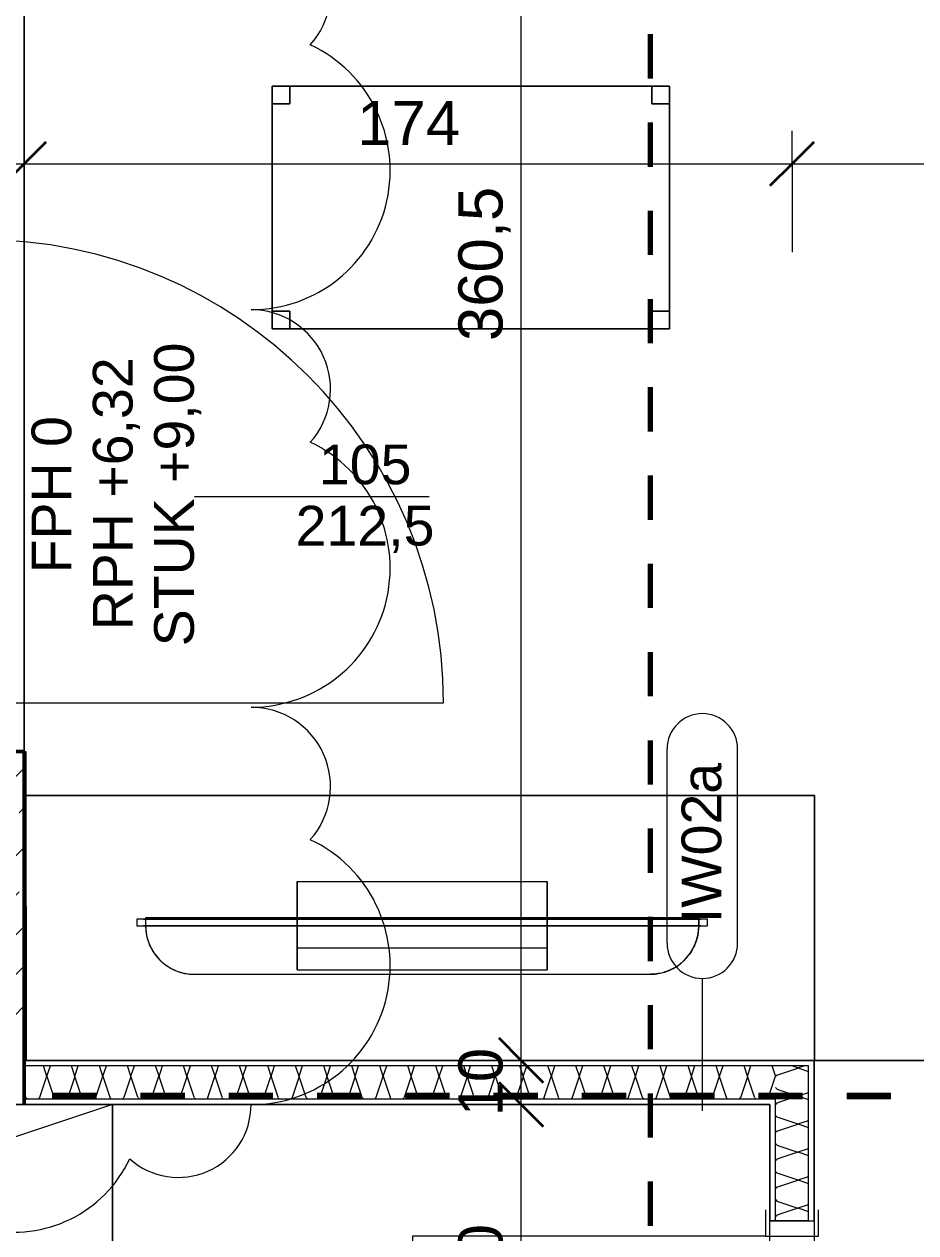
# Model space of a CAD drawing. Header units: metres. Extents: x -67.4 to -27.2, y 43.9 to 89.6.
# Drawn here: x -52.389 to -50.368, y 63.661 to 66.4 of the extents above; entities that cross this region are included whole.
import ezdxf

# ---------------------------------------------------------------- set-up
doc = ezdxf.new("R2010")
doc.units = ezdxf.units.M
for name, pattern in [('Achse', [0.009, 0.005, -0.002, 0, -0.002]), ('Strichpunkt', [0.01053, 0.005, -0.0025, 0.00053, -0.0025]), ('Verdeckt', [0.003, 0.002, -0.001])]:
    doc.linetypes.add(name, pattern=pattern)
for name, color, linetype, lineweight in [('A-GLAZ-IDEN_', 152, 'Continuous', 9), ('A_2D', 7, 'Continuous', 13), ('A_Bemassung-50_', 4, 'Continuous', 9), ('A_Bemassung_', 4, 'Continuous', 9), ('A_Beschriftung_', 7, 'Continuous', 9), ('A_Decken', 8, 'Continuous', 13), ('A_Moebel', 6, 'Continuous', 13), ('A_Raeume', 7, 'Continuous', 13), ('A_Raeume_', 7, 'Continuous', 5), ('A_Tueren', 31, 'Continuous', 13), ('A_Waende', 7, 'Continuous', 13), ('G-ANNO-REVC_', 71, 'Continuous', 9), ('G-ANNO-SYMB_', 111, 'Continuous', 9)]:
    doc.layers.add(name, color=color, linetype=linetype, lineweight=lineweight)
doc.styles.add('Arial_2', font='arial.ttf', dxfattribs={"height": 0.09})
doc.styles.add('Arial_5', font='arial.ttf', dxfattribs={"height": 0.1})
doc.dimstyles.new('WGA-Bemaßung', dxfattribs={"dimscale": 0.3048, "dimtxt": 0.102026, "dimasz": 0.328084, "dimexe": 0.246063, "dimexo": 0.0625, "dimgap": 0.04101, "dimtad": 1, "dimdec": 1, "dimlfac": 100, "dimrnd": 0.5, "dimdsep": 46, "dimtxsty": 'Arial_5', "dimblk1": 'OBLIQUE', "dimblk2": 'OBLIQUE', "dimsah": 1, "dimcen": 0.09, "dimdle": 0.246063, "dimazin": 2, "dimtfac": 1, "dimtdec": 4, "dimtix": 1, "dimtmove": 0, "dimatfit": 3, "dimfxl": 0.656168, "dimfxlon": 1, "dimtvp": 1, "dimtolj": 1, "dimtzin": 0, "dimarcsym": 2})
doc.dimstyles.new('WGA-Bemaßung_4', dxfattribs={"dimscale": 0.3048, "dimtxt": 0.102026, "dimasz": 0.328084, "dimexe": 0.246063, "dimexo": 0.0625, "dimgap": 0.04101, "dimtad": 1, "dimdec": 1, "dimlfac": 100, "dimrnd": 0.5, "dimdsep": 46, "dimtxsty": 'Arial_5', "dimblk1": 'OBLIQUE', "dimblk2": 'OBLIQUE', "dimsah": 1, "dimcen": 0.09, "dimdle": 0.246063, "dimazin": 2, "dimtfac": 1, "dimtdec": 4, "dimtix": 1, "dimtmove": 0, "dimatfit": 3, "dimfxl": 0.656168, "dimfxlon": 1, "dimtvp": 1, "dimtolj": 1, "dimtzin": 0, "dimarcsym": 2})

# ---------------------------------------------------------------- blocks, each defined once
blk = doc.blocks.new('UZ_D1 - SL_0800x2000_Zimmertür_Stahlzarge_GK-7175678-263_PP_02OG_BT2')
at = {"layer": 'A_Tueren', "lineweight": 5}
for p, q in [((0.4, 0.06), (0.4, 0.86)), ((-0.46, 0.06), (-0.4, 0.06)), ((-0.4, 0.06), (-0.4, -0.06)), ((0.4, 0.06), (0.4, -0.06)), ((0.46, 0.06), (0.4, 0.06)), ((-0.4, -0.06), (-0.46, -0.06)), ((0.4, -0.06), (0.46, -0.06))]:
    blk.add_line(p, q, dxfattribs=at)
blk.add_arc((0.4, 0.06), 0.8, 90, 180, dxfattribs=at)
blk = doc.blocks.new('Moeb_Schrank - Schrank_2m_60cm-5783970-263_PP_02OG_BT2')
at = {"layer": 'A_Moebel', "color": 8}
for p, q in [((0, 0), (1.8, 0.6)), ((0, 0.6), (1.8, 0)), ((1.8, 0.6), (0, 0.6)), ((0, 0.6), (0, 0)), ((0, 0), (0, 0.6)), ((0, 0.6), (1.8, 0.6)), ((1.8, 0), (1.8, 0.6)), ((1.8, 0.6), (1.8, 0)), ((0, 0), (1.8, 0))]:
    blk.add_line(p, q, dxfattribs=at)
blk = doc.blocks.new('Moeb_TV - 48 Zoll-5920682-263_PP_02OG_BT2')
at = {"layer": 'A_Moebel', "lineweight": 5}
for p, q in [((-0.2872, 0.0695), (-0.2872, 0.1515)), ((-0.2872, 0.1515), (-0.2872, 0.0695)), ((-0.2872, 0.1515), (0.2793, 0.1515)), ((-0.2872, 0.1515), (0.2793, 0.1515)), ((0.2793, 0.0695), (0.2793, 0.1515)), ((0.2793, 0.1515), (0.2793, 0.0695)), ((-0.6505, 0.0665), (-0.6505, 0.0515)), ((-0.6355, 0.0665), (-0.6505, 0.0665)), ((-0.6355, 0.0665), (-0.6505, 0.0665)), ((-0.6305, 0.0665), (-0.6355, 0.0665)), ((-0.6355, 0.0665), (0.6276, 0.0665)), ((-0.5705, 0.0695), (-0.6305, 0.0695)), ((-0.6305, 0.0695), (0.6226, 0.0695)), ((-0.6305, 0.0695), (-0.6305, 0.0665)), ((-0.6305, 0.0695), (-0.6305, 0.0665)), ((-0.6305, 0.0665), (-0.6305, 0.0515)), ((-0.6305, 0.0665), (-0.6305, 0.0515)), ((-0.5705, 0.0665), (-0.6305, 0.0665)), ((0.6226, 0.0665), (-0.6305, 0.0665)), ((-0.6305, 0.0665), (-0.5705, 0.0665)), ((-0.6305, 0.0665), (-0.6305, 0.0515)), ((-0.6305, 0.0665), (-0.6305, 0.0515)), ((0.5626, 0.0695), (-0.5705, 0.0695)), ((-0.5705, 0.0695), (0.5626, 0.0695)), ((0.5626, 0.0695), (-0.5705, 0.0695)), ((-0.5705, 0.0665), (-0.5705, 0.0695)), ((-0.5705, 0.0695), (-0.5705, 0.0665)), ((-0.5705, 0.0665), (0.5626, 0.0665)), ((0.5626, 0.0665), (-0.5705, 0.0665)), ((0.5626, 0.0665), (-0.5705, 0.0665)), ((-0.5705, 0.0665), (0.5626, 0.0665)), ((-0.2872, 0.0665), (-0.2872, 0.0695)), ((-0.2872, 0.0695), (-0.2872, 0.0665)), ((-0.2872, 0.0515), (-0.2872, 0.0665)), ((-0.2872, 0.0665), (-0.2872, 0.0515)), ((0.2793, 0.0665), (0.2793, 0.0695)), ((0.2793, 0.0695), (0.2793, 0.0665)), ((0.2793, 0.0515), (0.2793, 0.0665)), ((0.2793, 0.0665), (0.2793, 0.0515)), ((0.6226, 0.0695), (0.5626, 0.0695)), ((0.5626, 0.0695), (0.5626, 0.0665)), ((0.5626, 0.0695), (0.5626, 0.0665)), ((0.6226, 0.0665), (0.5626, 0.0665)), ((0.5626, 0.0665), (0.6226, 0.0665)), ((0.6226, 0.0665), (0.6226, 0.0695)), ((0.6226, 0.0695), (0.6226, 0.0665)), ((0.6226, 0.0515), (0.6226, 0.0665)), ((0.6226, 0.0665), (0.6226, 0.0515)), ((0.6276, 0.0665), (0.6226, 0.0665)), ((0.6226, 0.0515), (0.6226, 0.0665)), ((0.6226, 0.0665), (0.6226, 0.0515)), ((0.6426, 0.0665), (0.6276, 0.0665)), ((0.6426, 0.0665), (0.6276, 0.0665)), ((0.6426, 0.0515), (0.6426, 0.0665)), ((-0.6505, 0.0515), (-0.6355, 0.0515)), ((-0.6505, 0.0515), (-0.6355, 0.0515)), ((0.6276, 0.0515), (-0.6355, 0.0515)), ((-0.6355, 0.0515), (-0.6305, 0.0515)), ((0.6226, 0.0515), (-0.6305, 0.0515)), ((-0.6305, 0.0515), (0.6226, 0.0515)), ((-0.6305, 0.0515), (-0.2872, 0.0515)), ((0.6226, 0.0515), (-0.6305, 0.0515)), ((-0.6305, 0.0515), (0.6226, 0.0515)), ((-0.6305, 0.0515), (0.6226, 0.0515)), ((0.6226, 0.0515), (-0.6305, 0.0515)), ((-0.2872, 0.0515), (-0.2872, -0.0485)), ((-0.2872, 0.0015), (-0.2872, 0.0515)), ((0.2793, 0.0515), (-0.2872, 0.0515)), ((0.2793, 0.0515), (-0.2872, 0.0515)), ((-0.2872, 0.0515), (0.2793, 0.0515)), ((0.2793, -0.0485), (0.2793, 0.0515)), ((0.2793, 0.0515), (0.2793, 0.0015)), ((0.2793, 0.0515), (0.6226, 0.0515)), ((0.6226, 0.0515), (0.6276, 0.0515)), ((0.6276, 0.0515), (0.6426, 0.0515)), ((0.6276, 0.0515), (0.6426, 0.0515)), ((-0.2872, -0.0485), (-0.2872, 0.0015)), ((-0.2872, 0.0015), (0.2793, 0.0015)), ((0.2793, 0.0015), (0.2793, -0.0485)), ((-0.2872, -0.0485), (0.2793, -0.0485)), ((-0.5205, -0.0585), (0.5126, -0.0585)), ((-0.5205, -0.0585), (0.5126, -0.0585))]:
    blk.add_line(p, q, dxfattribs=at)
for centre, start, end in [((-0.5205, 0.0515), 180, 270), ((0.5126, 0.0515), 270, 360)]:
    blk.add_arc(centre, 0.11, start, end, dxfattribs=at)
for points in [[(-0.6305, 0.0515), (-0.6304, 0.0419), (-0.6286, 0.0275), (-0.6224, 0.0092), (-0.616, -0.0037), (-0.6093, -0.0137), (-0.6032, -0.0211), (-0.5983, -0.0264), (-0.5931, -0.0313), (-0.5875, -0.0359), (-0.5816, -0.0401), (-0.5755, -0.0439), (-0.5692, -0.0473), (-0.5626, -0.0502), (-0.5558, -0.0528), (-0.5467, -0.0556), (-0.535, -0.0579), (-0.5254, -0.0585), (-0.5205, -0.0585)], [(0.6226, 0.0515), (0.6226, 0.0419), (0.6207, 0.0275), (0.6145, 0.0092), (0.6081, -0.0037), (0.6014, -0.0137), (0.5953, -0.0211), (0.5904, -0.0264), (0.5851, -0.0313), (0.5796, -0.0359), (0.5737, -0.0401), (0.5676, -0.0439), (0.5613, -0.0473), (0.5547, -0.0502), (0.548, -0.0528), (0.5388, -0.0556), (0.527, -0.0579), (0.5174, -0.0585), (0.5126, -0.0585)]]:
    blk.add_open_spline(points, degree=3, knots=[0, 0, 0, 0, 0.166667, 0.25, 0.333333, 0.416667, 0.458333, 0.5, 0.541667, 0.583333, 0.625, 0.666667, 0.708333, 0.75, 0.791667, 0.833333, 0.916667, 1, 1, 1, 1], dxfattribs=at)
blk = doc.blocks.new('Moeb_Schrank - Sideboard_50cm-9823221-263_PP_02OG_BT2')
at = {"layer": 'A_Moebel', "color": 8}
for p, q in [((1.7896, 0), (0, 0)), ((0, 0), (0, -0.6)), ((0, -0.6), (0, 0)), ((0, 0), (1.7896, 0)), ((1.7896, -0.6), (1.7896, 0)), ((1.7896, 0), (1.7896, -0.6)), ((0, -0.6), (1.7896, -0.6)), ((1.7896, -0.6), (0, -0.6))]:
    blk.add_line(p, q, dxfattribs=at)
blk = doc.blocks.new('Moeb_Tisch - 900x550-V102-263_PP_02OG_BT2')
at = {"layer": 'A_Moebel', "color": 8}
for p, q in [((-0.0741, 0.8106), (-0.6241, 0.8106)), ((-0.6241, 0.8106), (-0.6241, -0.0894)), ((-0.5841, 0.8106), (-0.6241, 0.8106)), ((-0.6241, 0.8106), (-0.6241, 0.7706)), ((-0.6241, 0.7706), (-0.6241, 0.8106)), ((-0.6241, 0.8106), (-0.5841, 0.8106)), ((-0.0741, 0.8106), (-0.6241, 0.8106)), ((-0.6241, 0.8106), (-0.6241, -0.0894)), ((-0.6241, -0.0894), (-0.6241, 0.8106)), ((-0.6241, 0.8106), (-0.0741, 0.8106)), ((-0.5841, 0.7706), (-0.5841, 0.8106)), ((-0.5841, 0.8106), (-0.5841, 0.7706)), ((-0.0741, 0.8106), (-0.1141, 0.8106)), ((-0.1141, 0.8106), (-0.1141, 0.7706)), ((-0.1141, 0.7706), (-0.1141, 0.8106)), ((-0.1141, 0.8106), (-0.0741, 0.8106)), ((-0.0741, -0.0894), (-0.0741, 0.8106)), ((-0.0741, 0.7706), (-0.0741, 0.8106)), ((-0.0741, 0.8106), (-0.0741, 0.7706)), ((-0.0741, -0.0894), (-0.0741, 0.8106)), ((-0.0741, 0.8106), (-0.0741, -0.0894)), ((-0.6241, 0.7706), (-0.5841, 0.7706)), ((-0.5841, 0.7706), (-0.6241, 0.7706)), ((-0.1141, 0.7706), (-0.0741, 0.7706)), ((-0.0741, 0.7706), (-0.1141, 0.7706)), ((-0.5841, -0.0494), (-0.6241, -0.0494)), ((-0.6241, -0.0494), (-0.6241, -0.0894)), ((-0.6241, -0.0894), (-0.6241, -0.0494)), ((-0.6241, -0.0494), (-0.5841, -0.0494)), ((-0.5841, -0.0894), (-0.5841, -0.0494)), ((-0.5841, -0.0494), (-0.5841, -0.0894)), ((-0.0741, -0.0494), (-0.1141, -0.0494)), ((-0.1141, -0.0494), (-0.1141, -0.0894)), ((-0.1141, -0.0894), (-0.1141, -0.0494)), ((-0.1141, -0.0494), (-0.0741, -0.0494)), ((-0.0741, -0.0894), (-0.0741, -0.0494)), ((-0.0741, -0.0494), (-0.0741, -0.0894)), ((-0.6241, -0.0894), (-0.0741, -0.0894)), ((-0.6241, -0.0894), (-0.5841, -0.0894)), ((-0.5841, -0.0894), (-0.6241, -0.0894)), ((-0.6241, -0.0894), (-0.0741, -0.0894)), ((-0.0741, -0.0894), (-0.6241, -0.0894)), ((-0.1141, -0.0894), (-0.0741, -0.0894)), ((-0.0741, -0.0894), (-0.1141, -0.0894))]:
    blk.add_line(p, q, dxfattribs=at)
blk = doc.blocks.new('Fens_Tuer_2tlg - DK_DF_SL_1770x2680_Terrassentür-10159153-263_PP_02OG_BT2')
at = {"layer": 'A_2D', "lineweight": 5}
for p, q in [((-0.81, 0.26), (0.81, 0.26)), ((-0.885, 0.1), (0.885, 0.1)), ((0.885, 0.1), (-0.885, 0.1)), ((-0.885, 0.1), (-0.885, -0.1)), ((-0.885, -0.1), (-0.885, 0.1)), ((-0.775, 0.1), (-0.885, 0.1)), ((-0.885, 0.1), (-0.885, 0)), ((-0.885, 0.1), (-0.885, 0)), ((0.885, 0.1), (-0.885, 0.1)), ((-0.775, 0), (-0.775, 0.1)), ((-0.775, 0.1), (-0.775, 0)), ((-0.775, 0.1), (0.275, 0.1)), ((0.385, 0.1), (0.275, 0.1)), ((0.275, 0.1), (0.275, 0)), ((0.275, 0.1), (0.275, 0)), ((0.385, 0), (0.385, 0.1)), ((0.385, 0.1), (0.385, 0)), ((0.385, 0.1), (0.775, 0.1)), ((0.885, 0.1), (0.775, 0.1)), ((0.775, 0.1), (0.775, 0)), ((0.775, 0.1), (0.775, 0)), ((0.885, -0.1), (0.885, 0.1)), ((0.885, 0.1), (0.885, -0.1)), ((0.885, 0), (0.885, 0.1)), ((0.885, 0.1), (0.885, 0)), ((-0.74, 0.07), (-0.775, 0.07)), ((-0.775, 0.07), (-0.775, 0)), ((-0.775, 0.07), (0.275, 0.07)), ((-0.775, 0), (-0.775, 0.07)), ((-0.74, -0.02), (-0.74, 0.07)), ((0.24, 0.07), (-0.74, 0.07)), ((-0.74, 0.07), (-0.74, -0.02)), ((0.24, 0.07), (0.24, -0.02)), ((0.275, 0.07), (0.24, 0.07)), ((0.24, 0.07), (0.24, -0.02)), ((0.275, 0), (0.275, 0.07)), ((0.275, 0), (0.275, 0.07)), ((0.775, 0.057), (0.385, 0.057)), ((0.385, 0.057), (0.385, 0.043)), ((0.385, 0.043), (0.385, 0.057)), ((0.385, 0.057), (0.775, 0.057)), ((0.775, 0.043), (0.775, 0.057)), ((0.775, 0.057), (0.775, 0.043)), ((0.24, 0.032), (-0.74, 0.032)), ((-0.74, 0.032), (-0.74, 0.018)), ((-0.74, 0.018), (-0.74, 0.032)), ((-0.74, 0.032), (0.24, 0.032)), ((0.24, 0.018), (0.24, 0.032)), ((0.24, 0.032), (0.24, 0.018)), ((0.385, 0.043), (0.775, 0.043)), ((0.775, 0.043), (0.385, 0.043)), ((-0.885, 0), (-0.775, 0)), ((-0.885, 0), (0.885, 0)), ((-0.775, 0), (-0.795, 0)), ((-0.795, 0), (-0.795, -0.02)), ((-0.795, -0.02), (-0.795, 0)), ((-0.795, 0), (0.295, 0)), ((-0.775, 0), (-0.775, -1.05)), ((0.275, 0), (-0.775, 0)), ((0.275, 0), (-0.775, 0)), ((-0.74, 0.018), (0.24, 0.018)), ((0.24, 0.018), (-0.74, 0.018)), ((0.295, 0), (0.275, 0)), ((0.275, 0), (0.385, 0)), ((0.295, -0.02), (0.295, 0)), ((0.295, -0.02), (0.295, 0)), ((0.775, 0), (0.385, 0)), ((0.775, 0), (0.885, 0)), ((-0.795, -0.02), (-0.74, -0.02)), ((0.295, -0.02), (-0.795, -0.02)), ((-0.74, -0.02), (0.24, -0.02)), ((0.24, -0.02), (0.295, -0.02)), ((-0.885, -0.1), (0.885, -0.1)), ((-0.885, -0.1), (0.885, -0.1)), ((-0.885, -0.1), (0.885, -0.1))]:
    blk.add_line(p, q, dxfattribs=at)
blk.add_arc((-0.775, 0), 1.05, 270, 0, dxfattribs=at)
blk = doc.blocks.new('DIMBLOCK295-263_PP_02OG_BT2')
at = {"layer": 'A_Bemassung-50_', "transparency": 16777216}
for p, q in [((-52.3884, 66.0837), (-52.3884, 66.2837)), ((-50.6488, 66.0836), (-50.6488, 66.1586)), ((-52.4634, 66.0837), (-50.6488, 66.0836)), ((-52.3884, 66.0837), (-52.3884, 66.0087)), ((-50.6488, 66.0836), (-50.6488, 65.8836))]:
    blk.add_line(p, q, dxfattribs=at)
at = {"layer": 'A_Bemassung-50_', "lineweight": 35, "transparency": 16777216}
for p, q in [((-52.3884, 66.0837), (-52.3384, 66.1336)), ((-50.6488, 66.0836), (-50.5988, 66.1336)), ((-52.3884, 66.0837), (-52.4384, 66.0337)), ((-50.6488, 66.0836), (-50.6988, 66.0336))]:
    blk.add_line(p, q, dxfattribs=at)
at = {"layer": 'A_Bemassung-50_', "color": 0, "transparency": 16777216, "insert": (-51.634, 66.226), "char_height": 0.1, "width": 0.276883, "attachment_point": 1, "rotation": 359.9983, "line_spacing_factor": 0.941778, "style": 'Arial_5'}
blk.add_mtext('174', dxfattribs=at)
blk = doc.blocks.new('_Oblique')
at = {"color": 0, "linetype": 'ByBlock', "lineweight": -2}
blk.add_line((-0.5, -0.5), (0.5, 0.5), dxfattribs=at)
blk = doc.blocks.new('DIMBLOCK296-263_PP_02OG_BT2')
at = {"layer": 'A_Bemassung-50_', "transparency": 16777216}
for p, q in [((-50.6488, 66.0836), (-50.6488, 66.1586)), ((-48.9609, 66.0835), (-48.9609, 66.1585)), ((-50.6488, 66.0836), (-48.9609, 66.0835)), ((-50.6488, 66.0836), (-50.6488, 65.8836)), ((-48.9609, 66.0835), (-48.961, 65.8835))]:
    blk.add_line(p, q, dxfattribs=at)
at = {"layer": 'A_Bemassung-50_', "lineweight": 35, "transparency": 16777216}
for p, q in [((-50.6488, 66.0836), (-50.5988, 66.1336)), ((-48.9609, 66.0835), (-48.9109, 66.1335)), ((-50.6488, 66.0836), (-50.6988, 66.0336)), ((-48.9609, 66.0835), (-49.0109, 66.0335))]:
    blk.add_line(p, q, dxfattribs=at)
at = {"layer": 'A_Bemassung-50_', "color": 0, "transparency": 16777216, "insert": (-49.9203, 66.2259), "char_height": 0.1, "width": 0.276883, "attachment_point": 1, "rotation": 359.9983, "line_spacing_factor": 0.941778, "style": 'Arial_5'}
blk.add_mtext('169', dxfattribs=at)
blk = doc.blocks.new('BS_Fens_Tuer - links-7645932-263_PP_02OG_BT2')
at = {"layer": 'A-GLAZ-IDEN_'}
blk.add_line((0, 0.000124), (0, 0.010761), dxfattribs=at)
blk = doc.blocks.new('DIMBLOCK471-263_PP_02OG_BT2')
at = {"layer": 'A_Bemassung-50_', "lineweight": 35, "transparency": 16777216}
for p, q in [((-51.2624, 63.9517), (-51.3124, 64.0017)), ((-51.2624, 63.9517), (-51.2124, 63.9017)), ((-51.2624, 63.2536), (-51.3124, 63.3036)), ((-51.2624, 63.2536), (-51.2124, 63.2036))]:
    blk.add_line(p, q, dxfattribs=at)
at = {"layer": 'A_Bemassung-50_', "transparency": 16777216}
for p, q in [((-51.2624, 63.9517), (-51.3374, 63.9517)), ((-51.2624, 63.2536), (-51.2624, 63.9517)), ((-51.2624, 63.9517), (-51.0624, 63.9517)), ((-51.2624, 63.2536), (-51.3374, 63.2536)), ((-51.2624, 63.2536), (-51.0624, 63.2536))]:
    blk.add_line(p, q, dxfattribs=at)
at = {"layer": 'A_Bemassung-50_', "color": 0, "transparency": 16777216, "insert": (-51.4048, 63.5257), "char_height": 0.1, "width": 0.184588, "attachment_point": 1, "rotation": 90, "line_spacing_factor": 0.941778, "style": 'Arial_5'}
blk.add_mtext('70', dxfattribs=at)
blk = doc.blocks.new('DIMBLOCK472-263_PP_02OG_BT2')
at = {"layer": 'A_Bemassung-50_', "lineweight": 35, "transparency": 16777216}
for p, q in [((-51.2624, 64.0517), (-51.3124, 64.1018)), ((-51.2624, 64.0517), (-51.2124, 64.0017)), ((-51.2624, 63.9517), (-51.3124, 64.0017)), ((-51.2624, 63.9517), (-51.2124, 63.9017))]:
    blk.add_line(p, q, dxfattribs=at)
at = {"layer": 'A_Bemassung-50_', "transparency": 16777216}
for p, q in [((-51.2624, 64.0517), (-51.3374, 64.0518)), ((-51.2624, 63.9517), (-51.2624, 64.0517)), ((-51.2624, 64.0517), (-51.0624, 64.0517)), ((-51.2624, 63.9517), (-51.3374, 63.9517)), ((-51.2624, 63.9517), (-51.0624, 63.9517))]:
    blk.add_line(p, q, dxfattribs=at)
at = {"layer": 'A_Bemassung-50_', "color": 0, "transparency": 16777216, "insert": (-51.4047, 63.9248), "char_height": 0.1, "width": 0.184588, "attachment_point": 1, "rotation": 90, "line_spacing_factor": 0.941778, "style": 'Arial_5'}
blk.add_mtext('10', dxfattribs=at)
blk = doc.blocks.new('DIMBLOCK473-263_PP_02OG_BT2')
at = {"layer": 'A_Bemassung-50_', "lineweight": 35, "transparency": 16777216}
for p, q in [((-51.2623, 67.6589), (-51.3123, 67.7089)), ((-51.2623, 67.6589), (-51.2123, 67.6089)), ((-51.2624, 64.0517), (-51.3124, 64.1018)), ((-51.2624, 64.0517), (-51.2124, 64.0017))]:
    blk.add_line(p, q, dxfattribs=at)
at = {"layer": 'A_Bemassung-50_', "transparency": 16777216}
for p, q in [((-51.2623, 67.6589), (-51.4623, 67.6589)), ((-51.2624, 64.0517), (-51.2623, 67.6589)), ((-51.2623, 67.6589), (-51.1873, 67.6589)), ((-51.2624, 64.0517), (-51.3374, 64.0518)), ((-51.2624, 64.0517), (-51.0624, 64.0517))]:
    blk.add_line(p, q, dxfattribs=at)
at = {"layer": 'A_Bemassung-50_', "color": 0, "transparency": 16777216, "insert": (-51.4047, 65.6819), "char_height": 0.1, "width": 0.416266, "attachment_point": 1, "rotation": 90, "line_spacing_factor": 0.941778, "style": 'Arial_5'}
blk.add_mtext('360,5', dxfattribs=at)
blk = doc.blocks.new('BS_Wand_Lollipop - rechts_oben-2026913-263_PP_02OG_BT2')
at = {"layer": 'A_Beschriftung_'}
for p, q in [((0.0046, 0.0016), (0.0134, 0.0016)), ((-0.003, 0), (0.003, 0)), ((0.0046, -0.0016), (0.0134, -0.0016))]:
    blk.add_line(p, q, dxfattribs=at)
for centre, start, end in [((0.0046, 0), 90, 270), ((0.0134, 0), 270, 90)]:
    blk.add_arc(centre, 0.0016, start, end, dxfattribs=at)
blk = doc.blocks.new('Family - ___-11912176-263_PP_02OG_BT2')
at = {"layer": 'G-ANNO-REVC_'}
for centre, radius, start, end in [((-22.2889, 81.3195), 0.1801, 295.5497, 67.36), ((-22.4449, 80.9455), 0.3152, 247.36, 42.1512), ((-22.6356, 80.4883), 0.1801, 295.5497, 67.36), ((-22.7916, 80.1142), 0.3152, 247.36, 42.1512), ((-22.9823, 79.6571), 0.1801, 295.5497, 67.36), ((-23.1383, 79.283), 0.3152, 247.36, 42.1512), ((-23.7546, 79.1985), 0.2888, 157.36, 312.1512), ((-23.4119, 79.0556), 0.165, 205.5497, 337.36)]:
    blk.add_arc(centre, radius, start, end, dxfattribs=at)

msp = doc.modelspace()

# ---------------------------------------------------------------- hatches: boundary and pattern name
at = {"layer": 'A_Waende', "lineweight": 5}
h = msp.add_hatch(dxfattribs=at)
h.set_pattern_fill('FP_4', color=250, style=0, pattern_type=2)
h.set_pattern_definition([(45, (0, 0), (-0.08980256, 0.08980256), []), (45, (0.0898, 0), (-0.08980256, 0.08980256), [0.0635, -0.03175])])
h.paths.add_polyline_path([(-52.3885, 64.1516), (-52.3885, 64.1516), (-52.3885, 64.7517), (-52.5885, 64.7517), (-52.5883, 64.1516)])
h.paths.add_polyline_path([(-52.3884, 66.7742), (-52.5883, 66.7743), (-52.4884, 66.8417), (-52.439, 66.8083)])
h.paths.add_polyline_path([(-52.3884, 66.9092), (-52.4884, 66.8417), (-52.5883, 66.9092), (-52.3884, 66.9092)])
h.paths.add_polyline_path([(-52.3884, 66.5217), (-52.3884, 69.1243), (-52.5884, 69.1243), (-52.5883, 66.5217)])
h.paths.add_polyline_path([(-52.3884, 69.1243), (-52.3884, 69.2593), (-52.4884, 69.1918), (-52.3884, 69.1243)])
h.paths.add_polyline_path([(-52.5884, 69.2593), (-52.3884, 69.2593), (-52.3884, 69.5118), (-52.5883, 69.5118), (-52.5883, 69.4053)])
h.paths.add_polyline_path([(-52.5884, 69.1243), (-52.4884, 69.1918), (-52.5884, 69.2593), (-52.5884, 69.1918)])
h.paths.add_polyline_path([(-52.3883, 71.2818), (-52.3883, 72.0818), (-52.5883, 72.0818), (-52.5883, 71.2818), (-52.3883, 71.2818)])
h = msp.add_hatch(dxfattribs=at)
h.set_pattern_fill('FP_117', color=250, angle=-112.36, style=0, pattern_type=2)
h.set_pattern_definition([(45.002, (-51.54358, 63.95188), (0.126995, 0.254004), [0.02245, -0.15715]), (45.002, (-51.4957, 64.06302), (0.126995, 0.254004), [0.02245, -0.15715]), (45.002, (-51.47989, 63.95163), (0.126995, 0.254004), [0.02245, -0.15715]), (45.002, (-51.43293, 64.063155), (0.126995, 0.254004), [0.02245, -0.15715]), (71.567, (-51.52727, 63.96788), (0.126983, 0.508002), [0.0502, -0.35141]), (71.567, (-51.51195, 64.015642), (0.126983, 0.508002), [0.0502, -0.35141]), (71.567, (-51.4645, 63.96801), (0.126983, 0.5080021), [0.0502, -0.35141]), (71.567, (-51.448255, 64.015393), (0.126983, 0.5080021), [0.0502, -0.35141]), (135.002, (-51.52801, 64.06334), (0.127012, -0.253995), [0.02245, -0.15715]), (135.002, (-51.47989, 63.95163), (0.127012, -0.253995), [0.02245, -0.15715]), (135.002, (-51.46432, 64.06309), (0.127012, -0.253995), [0.02245, -0.15715]), (135.002, (-51.41712, 63.95176), (0.127012, -0.253995), [0.02245, -0.15715]), (108.437, (-51.51195, 64.015642), (0.1270184, -0.5079932), [0.0502, -0.35141]), (108.437, (-51.495886, 63.967945), (0.1270184, -0.5079932), [0.0502, -0.35141]), (108.437, (-51.448255, 64.015393), (0.1270184, -0.5079932), [0.0502, -0.35141]), (108.437, (-51.43219, 63.967696), (0.1270184, -0.5079932), [0.0502, -0.35141])])
h.paths.add_polyline_path([(-52.3885, 63.9642), (-50.6864, 63.9642), (-50.6864, 64.0392), (-52.3885, 64.0392), (-52.3885, 63.9952)])
h = msp.add_hatch(dxfattribs=at)
h.set_pattern_fill('FP_116', color=250, angle=-112.36, style=0, pattern_type=2)
h.set_pattern_definition([(315.002, (-50.69931, 63.36778), (0.254004, -0.126995), [0.02245, -0.15715]), (315.002, (-50.58817, 63.3199), (0.254004, -0.126995), [0.02245, -0.15715]), (315.002, (-50.69863, 63.30371), (0.254004, -0.126995), [0.02245, -0.15715]), (315.002, (-50.58749, 63.25583), (0.254004, -0.126995), [0.02245, -0.15715]), (341.567, (-50.683312, 63.35147), (0.508002, -0.126983), [0.0502, -0.35141]), (341.567, (-50.63555, 63.33615), (0.508002, -0.126983), [0.0502, -0.35141]), (341.567, (-50.68318, 63.2887), (0.508002, -0.126983), [0.0502, -0.35141]), (341.567, (-50.6358, 63.272454), (0.508002, -0.126983), [0.0502, -0.35141]), (45.002, (-50.58785, 63.35221), (-0.253995, -0.127012), [0.02245, -0.15715]), (45.002, (-50.69863, 63.30371), (-0.253995, -0.127012), [0.02245, -0.15715]), (45.002, (-50.5881, 63.28852), (-0.253995, -0.127012), [0.02245, -0.15715]), (45.002, (-50.6985, 63.24094), (-0.253995, -0.127012), [0.02245, -0.15715]), (18.437, (-50.63555, 63.33615), (-0.5079932, -0.1270184), [0.0502, -0.35141]), (18.437, (-50.683247, 63.320086), (-0.5079932, -0.1270184), [0.0502, -0.35141]), (18.437, (-50.6358, 63.272454), (-0.5079932, -0.1270184), [0.0502, -0.35141]), (18.437, (-50.683497, 63.25639), (-0.5079932, -0.1270184), [0.0502, -0.35141])])
h.paths.add_polyline_path([(-50.6863, 62.6709), (-50.6113, 62.6709), (-50.6113, 62.8185), (-50.6863, 62.8185), (-50.6863, 62.6709)])
h.paths.add_polyline_path([(-50.6863, 63.6885), (-50.6114, 63.6885), (-50.6114, 64.0392), (-50.6864, 64.0392), (-50.6864, 63.6885)])

# ---------------------------------------------------------------- linework, layer by layer
at = {"layer": 'A_2D', "linetype": 'Strichpunkt', "lineweight": 100}
msp.add_line((-56.3248, 63.9716), (-35.3124, 63.9716), dxfattribs=at)
at = {"layer": 'A_Decken'}
for p, q in [((-52.3885, 64.7517), (-52.3851, 64.7517)), ((-52.3851, 64.7517), (-52.3843, 64.0517)), ((-51.3395, 64.0517), (-50.5993, 64.0525)), ((-50.5993, 64.0525), (-50.5993, 64.0518)), ((-51.3372, 63.9517), (-53.9885, 63.9488)), ((-50.6989, 63.6884), (-50.6992, 63.9517)), ((-50.6114, 63.6885), (-50.6989, 63.6884))]:
    msp.add_line(p, q, dxfattribs=at)
at = {"layer": 'A_Raeume', "color": 8, "linetype": 'Verdeckt'}
msp.add_line((-50.5989, 64.0517), (-48.961, 64.0518), dxfattribs=at)
at = {"layer": 'A_Raeume_', "flags": 128}
for points in [[(-52.3884, 67.6589), (-52.3885, 64.0517), (-50.6489, 64.0517), (-50.4959, 64.0517), (-48.961, 64.0518), (-48.961, 64.4111), (-48.961, 64.6266), (-48.8232, 64.6266), (-47.1635, 64.6267), (-47.1634, 67.6587)], [(-50.5988, 62.6834), (-48.1286, 62.6836), (-47.126, 62.6836), (-47.126, 64.5017), (-48.961, 64.5016), (-48.961, 64.0518), (-50.5989, 64.0517)], [(-53.9885, 63.9516), (-53.9886, 60.3912), (-50.6987, 60.3911), (-50.6987, 60.4536), (-50.6988, 62.6334), (-50.6989, 63.914), (-50.6989, 63.9517), (-52.3869, 63.9517), (-52.4885, 63.9517), (-52.4885, 63.9516)]]:
    msp.add_lwpolyline(points, close=True, dxfattribs=at)
at = {"layer": 'A_Waende', "color": 10, "lineweight": 50}
for q in [(-52.5885, 64.7517), (-52.3885, 63.9517)]:
    msp.add_line((-52.3885, 64.7517), q, dxfattribs=at)
at = {"layer": 'A_Waende'}
for p, q in [((-50.5989, 64.0517), (-52.3885, 64.0517)), ((-50.6114, 64.0392), (-52.3885, 64.0392)), ((-50.6114, 63.6885), (-50.6114, 64.0392)), ((-50.5989, 63.6885), (-50.5989, 64.0517)), ((-50.6864, 63.9642), (-52.3885, 63.9642)), ((-50.6864, 63.6885), (-50.6864, 63.9642)), ((-52.3885, 63.9517), (-50.6989, 63.9517)), ((-50.6989, 63.9517), (-50.6989, 63.6885)), ((-50.6989, 63.6885), (-50.6864, 63.6885)), ((-50.6114, 63.6885), (-50.5989, 63.6885))]:
    msp.add_line(p, q, dxfattribs=at)
at = {"layer": 'A_Waende', "color": 250, "lineweight": 5}
msp.add_line((-50.6864, 63.6885), (-50.6114, 63.6885), dxfattribs=at)
at = {"layer": 'G-ANNO-SYMB_', "linetype": 'Achse', "lineweight": 70}
msp.add_line((-50.9697, 47.277), (-50.9686, 85.3042), dxfattribs=at)

# ---------------------------------------------------------------- block references
at = {"layer": 'A-GLAZ-IDEN_', "xscale": 49.99999999999998, "yscale": 49.99999999999998, "zscale": 49.99999999999998, "rotation": 269.9982758784555}
msp.add_blockref('BS_Fens_Tuer - links-7645932-263_PP_02OG_BT2', (-52.0088, 65.3299), dxfattribs=at)
at = {"layer": 'A_2D', "lineweight": 5, "rotation": 89.9982758784552}
msp.add_blockref('Fens_Tuer_2tlg - DK_DF_SL_1770x2680_Terrassentür-10159153-263_PP_02OG_BT2', (-52.4885, 65.6367), dxfattribs=at)
at = {"layer": 'A_Beschriftung_', "xscale": 49.99999999999998, "yscale": 49.99999999999998, "zscale": 49.99999999999998, "rotation": 89.99999999999991}
msp.add_blockref('BS_Wand_Lollipop - rechts_oben-2026913-263_PP_02OG_BT2', (-50.852, 64.0875), dxfattribs=at)
at = {"layer": 'A_Moebel', "color": 8}
for name, p, rotation in [('Moeb_Tisch - 900x550-V102-263_PP_02OG_BT2', (-51.7372, 65.6352), 270.0024435245398), ('Moeb_Schrank - Sideboard_50cm-9823221-263_PP_02OG_BT2', (-50.5978, 64.0518), 180.0024435244882), ('Moeb_Schrank - Schrank_2m_60cm-5783970-263_PP_02OG_BT2', (-52.1885, 63.9517), 180.002443524339)]:
    msp.add_blockref(name, p, dxfattribs=dict(at, rotation=rotation))
at = {"layer": 'A_Moebel', "color": 7, "rotation": 359.998275878371}
msp.add_blockref('Moeb_TV - 48 Zoll-5920682-263_PP_02OG_BT2', (-51.4829, 64.3054), dxfattribs=at)
at = {"layer": 'A_Tueren', "rotation": 90.00244352454008}
msp.add_blockref('UZ_D1 - SL_0800x2000_Zimmertür_Stahlzarge_GK-7175678-263_PP_02OG_BT2', (-50.6489, 63.2535), dxfattribs=at)
at = {"layer": 'G-ANNO-REVC_', "rotation": 22.64000000000043}
msp.add_blockref('Family - ___-11912176-263_PP_02OG_BT2', (0, 0), dxfattribs=at)

# ---------------------------------------------------------------- texts
at = {"layer": 'A-GLAZ-IDEN_', "char_height": 0.09, "attachment_point": 1, "style": 'Arial_2'}
for s, insert, width, rotation in [('STUK +9,00', (-52.094, 64.9901), 0.82173, 90), ('RPH +6,32', (-52.2329, 65.0265), 0.737552, 90), ('FPH 0', (-52.3718, 65.1555), 0.424894, 90), ('105', (-51.7207, 65.4474), 0.252532, 359.9983), ('212,5', (-51.7736, 65.3085), 0.376793, 359.9983)]:
    msp.add_mtext(s, dxfattribs=dict(at, insert=insert, width=width, rotation=rotation))
at = {"layer": 'A_Beschriftung_', "insert": (-50.8991, 64.3627), "char_height": 0.09, "width": 0.43692, "attachment_point": 1, "rotation": 90, "style": 'Arial_2'}
msp.add_mtext('IW02a', dxfattribs=at)

# ---------------------------------------------------------------- dimensions: what is measured, and where the dimension line sits
at = {"layer": 'A_Bemassung_'}
for base, p1, p2, angle, dimstyle, override, picture, middle in [((-51.2623, 67.6589), (-51.0624, 64.0517), (-51.4623, 67.6589), 89.9983, 'WGA-Bemaßung_4', {"dimpost": '<>', "dimfxl": 3.629218}, 'DIMBLOCK473-263_PP_02OG_BT2', (-51.326, 65.8553)), ((-50.6488, 66.0836), (-52.3884, 66.2837), (-50.6488, 65.8836), 359.9983, 'WGA-Bemaßung', {"dimpost": '<>', "dimfxl": 1.785005}, 'DIMBLOCK295-263_PP_02OG_BT2', (-51.5186, 66.1463)), ((-48.9609, 66.0835), (-50.6488, 65.8836), (-48.961, 65.8835), 359.9983, 'WGA-Bemaßung', {"dimpost": '<>', "dimfxl": 1.68789}, 'DIMBLOCK296-263_PP_02OG_BT2', (-49.8049, 66.1471)), ((-51.2624, 64.0517), (-51.0624, 63.9517), (-51.0624, 64.0517), 89.9983, 'WGA-Bemaßung_4', {"dimpost": '<>', "dimfxl": 0.100004}, 'DIMBLOCK472-263_PP_02OG_BT2', (-51.326, 64.0017)), ((-51.2624, 63.9517), (-51.0624, 63.2536), (-51.0624, 63.9517), 89.9983, 'WGA-Bemaßung_4', {"dimpost": '<>', "dimfxl": 0.698187}, 'DIMBLOCK471-263_PP_02OG_BT2', (-51.326, 63.6027))]:
    dim = msp.add_linear_dim(base=base, p1=p1, p2=p2, angle=angle, dimstyle=dimstyle, override=override, dxfattribs=at)
    dim.commit()
    dim.dimension.update_dxf_attribs({"geometry": picture, "text_midpoint": middle})

doc.saveas('drawing.dxf')
